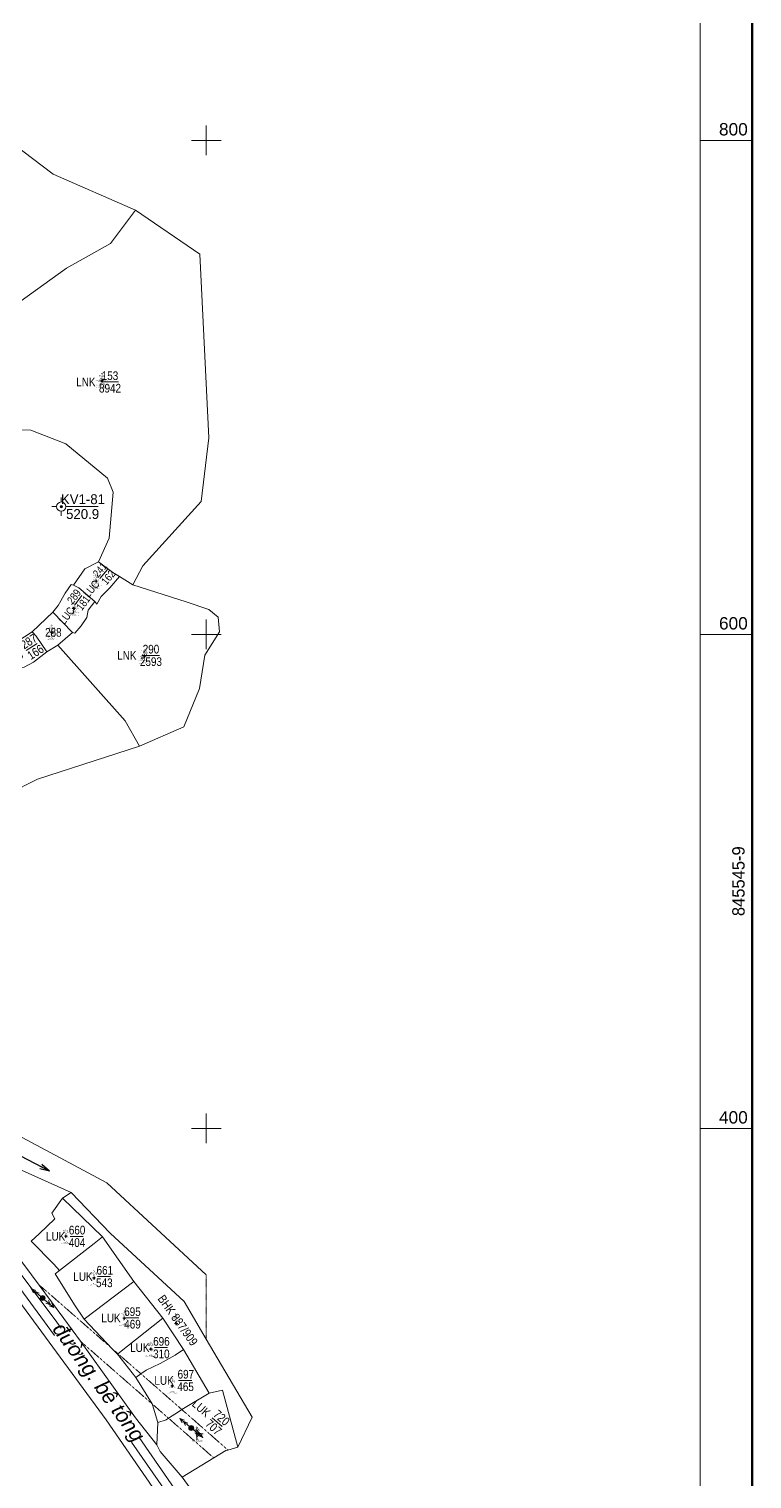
# Model space of a CAD drawing. Header units: metres. Extents: x 545779 to 547235, y 1841259 to 1843294.
# Drawn here: x 546928 to 547221, y 1842258 to 1842845 of the extents above; entities that cross this region are included whole.
import ezdxf
from ezdxf.enums import TextEntityAlignment as Align

# ---------------------------------------------------------------- set-up
doc = ezdxf.new("R2010")
doc.units = ezdxf.units.M
doc.header["$MEASUREMENT"] = 0
doc.linetypes.add('DGN Style 1', pattern=[0.09648, 0, -0.09648])
for name, color, linetype, lineweight in [('Level 10', 7, 'Continuous', 0), ('Level 11', 7, 'Continuous', 0), ('Level 13', 7, 'Continuous', 0), ('Level 15', 7, 'Continuous', 0), ('Level 22', 7, 'Continuous', 0), ('Level 23', 7, 'Continuous', 0), ('Level 24', 7, 'Continuous', 0), ('Level 28', 7, 'Continuous', 0), ('Level 31', 7, 'Continuous', 0), ('Level 35', 7, 'Continuous', 0), ('Level 48', 7, 'Continuous', 0), ('Level 50', 7, 'Continuous', 0), ('Level 56', 7, 'Continuous', 0), ('Level 59', 7, 'Continuous', 0), ('Level 60', 7, 'Continuous', 0), ('Level 61', 7, 'Continuous', 0), ('Level 8', 7, 'Continuous', 0)]:
    doc.layers.add(name, color=color, linetype=linetype, lineweight=lineweight)
doc.styles.add('Style-univcd', font='univcd.shx')
doc.styles.add('Style-VHarial', font='VHarial.shx')
doc.styles.add('Style-Vnariali', font='Vnariali.shx')
doc.styles.add('Style-vnarialNarrowI', font='vnarialNarrowI.shx')
doc.styles.add('Style-Vnavan', font='Vnavan.shx')
doc.styles.add('Style-Vntimei', font='Vntimei.shx')
doc.dimstyles.get("Standard").update_dxf_attribs({"dimtxt": 0.18, "dimasz": 0.18, "dimexe": 0.18, "dimexo": 0.0625, "dimgap": 0.09, "dimtad": 0, "dimtih": 1, "dimtoh": 1, "dimdec": 4, "dimzin": 0, "dimdsep": 46, "dimtxsty": 'Standard', "dimcen": 0.09, "dimadec": 0, "dimazin": 0, "dimtfac": 1, "dimtdec": 4, "dimtofl": 0, "dimtmove": 0, "dimatfit": 3, "dimfxl": 1, "dimtolj": 1, "dimtzin": 0, "dimarcsym": 0})

# ---------------------------------------------------------------- blocks, each defined once
blk = doc.blocks.new('DKCDV')
at = {"layer": 'Level 8', "linetype": 'Continuous', "lineweight": 0}
h = blk.add_hatch(color=7, dxfattribs=at)
edge = h.paths.add_edge_path()
edge.add_arc((-0.0025, 0), 1.500009, 0, 360)
at = {"layer": 'Level 8', "color": 1, "linetype": 'Continuous', "lineweight": 0}
for p, q in [((-6.233372, 0), (-12.500078, 0)), ((0, 12.500078), (0, 6.266706)), ((12.500078, 0), (6.266706, 0)), ((0, -6.266706), (0, -12.500078))]:
    blk.add_line(p, q, dxfattribs=at)
for radius in [6.250039, 1.500009]:
    blk.add_circle((-0.0025, 0), radius, dxfattribs=at)
blk = doc.blocks.new('CS1')
at = {"layer": 'Level 48', "linetype": 'Continuous', "lineweight": 0}
h = blk.add_hatch(color=7, dxfattribs=at)
edge = h.paths.add_edge_path()
edge.add_arc((0.004881, -0.002353), 1.000001, 0, 360)
at = {"layer": 'Level 48', "color": 230, "linetype": 'Continuous', "lineweight": 0}
for p, q in [((-5.999424, 0.142497), (-4.05754, 0.733087)), ((-5.999424, 0.142497), (-1.000937, 0.025058)), ((-5.999424, 0.142497), (-4.172595, -0.670219)), ((-4.247473, 0.086151), (-2.311786, 0.684588)), ((-4.247473, 0.086151), (-2.418994, -0.71252)), ((4.250369, -0.12209), (2.423541, 0.690627)), ((5.997773, -0.156543), (4.177143, 0.648325)), ((5.997773, -0.156543), (0.999286, -0.039103)), ((4.250369, -0.12209), (2.322531, -0.714329)), ((5.997773, -0.156543), (4.055889, -0.747132))]:
    blk.add_line(p, q, dxfattribs=at)
blk.add_circle((0.004881, -0.002353), 1.000001, dxfattribs=at)
blk = doc.blocks.new('CS1_1')
at = {"layer": 'Level 48', "linetype": 'Continuous', "lineweight": 0}
h = blk.add_hatch(color=7, dxfattribs=at)
edge = h.paths.add_edge_path()
edge.add_arc((0.004881, -0.002353), 1.000001, 0, 360)
at = {"layer": 'Level 48', "color": 230, "linetype": 'Continuous', "lineweight": 0}
for p, q in [((-6.002083, 0.14157), (-4.060547, 0.726757)), ((-6.002083, 0.14157), (-1.001113, 0.016565)), ((-6.002083, 0.14157), (-4.169958, -0.669678)), ((-4.251249, 0.086028), (-2.308182, 0.685274)), ((-4.251249, 0.086028), (-2.417593, -0.711161)), ((4.254451, -0.121941), (2.430121, 0.695571)), ((6.000552, -0.155629), (4.182486, 0.654088)), ((6.000552, -0.155629), (0.99805, -0.044684)), ((4.254451, -0.121941), (2.319179, -0.714924)), ((6.000552, -0.155629), (4.06528, -0.748611))]:
    blk.add_line(p, q, dxfattribs=at)
blk.add_circle((0.004881, -0.002353), 1.000001, dxfattribs=at)
blk = doc.blocks.new('TerminatorOpen_0.5')
at = {"color": 0, "linetype": 'ByBlock', "lineweight": -2}
for q in [(-1, 0.25), (-1, 0), (-1, -0.25)]:
    blk.add_line((0, 0), q, dxfattribs=at)
blk = doc.blocks.new('N_THUA_228')
at = {"layer": 'Level 13', "color": 230, "linetype": 'Continuous', "lineweight": 13, "flags": 128}
blk.add_lwpolyline([(-2.61, 0), (4.47, 0)], dxfattribs=at)
at = {"layer": 'Level 13', "color": 230, "linetype": 'Continuous', "lineweight": 0, "style": 'Style-vnarialNarrowI'}
blk.add_text('LNK ', height=3.49998, dxfattribs=at).set_placement((-3.719752, -0.00001), align=Align.MIDDLE_RIGHT)
blk.add_text('153', height=3.49998, dxfattribs=at).set_placement((1.039485, 0.78), align=Align.CENTER)
blk.add_text('8942', height=3.49998, dxfattribs=at).set_placement((1.052668, -0.78002), align=Align.TOP_CENTER)
blk = doc.blocks.new('N_THUA_346')
at = {"layer": 'Level 13', "color": 230, "linetype": 'Continuous', "lineweight": 13, "flags": 128}
blk.add_lwpolyline([(-2.846718, 0.003926), (2.4768, 0.004694)], dxfattribs=at)
at = {"layer": 'Level 13', "color": 230, "linetype": 'Continuous', "lineweight": 0, "style": 'Style-vnarialNarrowI'}
blk.add_text('LUC ', height=3.499931, rotation=0.000123, dxfattribs=at).set_placement((-3.771535, -0.00268), align=Align.MIDDLE_RIGHT)
blk.add_text('241', height=3.499931, rotation=0.000123, dxfattribs=at).set_placement((0.115729, 0.780337), align=Align.CENTER)
blk.add_text('162', height=3.499931, rotation=0.000123, dxfattribs=at).set_placement((-0.066378, -0.776394), align=Align.TOP_CENTER)
blk = doc.blocks.new('N_THUA_403')
at = {"layer": 'Level 13', "color": 230, "linetype": 'Continuous', "lineweight": 13, "flags": 128}
blk.add_lwpolyline([(-2.834778, -0.004937), (2.532546, -0.002503)], dxfattribs=at)
at = {"layer": 'Level 13', "color": 230, "linetype": 'Continuous', "lineweight": 0, "style": 'Style-vnarialNarrowI'}
blk.add_text('LUC ', height=3.499978, rotation=359.999888, dxfattribs=at).set_placement((-3.772028, 0.00023), align=Align.MIDDLE_RIGHT)
blk.add_text('287', height=3.499978, rotation=359.999888, dxfattribs=at).set_placement((0.093326, 0.778163), align=Align.CENTER)
blk.add_text('166', height=3.499978, rotation=359.999888, dxfattribs=at).set_placement((0.017831, -0.78695), align=Align.TOP_CENTER)
blk = doc.blocks.new('N_THUA_405')
at = {"layer": 'Level 13', "color": 230, "linetype": 'Continuous', "lineweight": 0, "style": 'Style-vnarialNarrowI'}
blk.add_text('288', height=3.49998, dxfattribs=at).set_placement((0.168231, -0.00001), align=Align.MIDDLE_CENTER)
blk = doc.blocks.new('N_THUA_406')
at = {"layer": 'Level 13', "color": 230, "linetype": 'Continuous', "lineweight": 13, "flags": 128}
blk.add_lwpolyline([(-2.873319, 0.001688), (2.437775, 0.005572)], dxfattribs=at)
at = {"layer": 'Level 13', "color": 230, "linetype": 'Continuous', "lineweight": 0, "style": 'Style-vnarialNarrowI'}
blk.add_text('LUC ', height=3.499916, rotation=0.000023, dxfattribs=at).set_placement((-3.78055, 0.015444), align=Align.MIDDLE_RIGHT)
blk.add_text('289', height=3.499916, rotation=0.000023, dxfattribs=at).set_placement((-0.075694, 0.782537), align=Align.CENTER)
blk.add_text('181', height=3.499916, rotation=0.000023, dxfattribs=at).set_placement((0.084388, -0.768813), align=Align.TOP_CENTER)
blk = doc.blocks.new('N_THUA_407')
at = {"layer": 'Level 13', "color": 230, "linetype": 'Continuous', "lineweight": 13, "flags": 128}
blk.add_lwpolyline([(-2.62, 0), (4.46, 0)], dxfattribs=at)
at = {"layer": 'Level 13', "color": 230, "linetype": 'Continuous', "lineweight": 0, "style": 'Style-vnarialNarrowI'}
blk.add_text('LNK ', height=3.49998, dxfattribs=at).set_placement((-3.719752, -0.00001), align=Align.MIDDLE_RIGHT)
blk.add_text('290', height=3.49998, dxfattribs=at).set_placement((1.054692, 0.78), align=Align.CENTER)
blk.add_text('2593', height=3.49998, dxfattribs=at).set_placement((1.034337, -0.78002), align=Align.TOP_CENTER)
blk = doc.blocks.new('N_THUA_902')
at = {"layer": 'Level 13', "color": 230, "linetype": 'Continuous', "lineweight": 13, "flags": 128}
blk.add_lwpolyline([(-2.84, 0), (2.48, 0)], dxfattribs=at)
at = {"layer": 'Level 13', "color": 230, "linetype": 'Continuous', "lineweight": 0, "style": 'Style-vnarialNarrowI'}
blk.add_text('LUK ', height=3.49998, dxfattribs=at).set_placement((-3.719752, -0.00001), align=Align.MIDDLE_RIGHT)
blk.add_text('660', height=3.49998, dxfattribs=at).set_placement((-0.045308, 0.78), align=Align.CENTER)
blk.add_text('404', height=3.49998, dxfattribs=at).set_placement((-0.072599, -0.78002), align=Align.TOP_CENTER)
blk = doc.blocks.new('N_THUA_903')
at = {"layer": 'Level 13', "color": 230, "linetype": 'Continuous', "lineweight": 13, "flags": 128}
blk.add_lwpolyline([(-2.84, 0), (2.48, 0)], dxfattribs=at)
at = {"layer": 'Level 13', "color": 230, "linetype": 'Continuous', "lineweight": 0, "style": 'Style-vnarialNarrowI'}
blk.add_text('LUK ', height=3.49998, dxfattribs=at).set_placement((-3.719752, -0.00001), align=Align.MIDDLE_RIGHT)
blk.add_text('661', height=3.49998, dxfattribs=at).set_placement((0.124692, 0.78), align=Align.CENTER)
blk.add_text('543', height=3.49998, dxfattribs=at).set_placement((-0.070515, -0.78002), align=Align.TOP_CENTER)
blk = doc.blocks.new('N_THUA_935')
at = {"layer": 'Level 13', "color": 230, "linetype": 'Continuous', "lineweight": 13, "flags": 128}
blk.add_lwpolyline([(-2.84, 0), (2.51, 0)], dxfattribs=at)
at = {"layer": 'Level 13', "color": 230, "linetype": 'Continuous', "lineweight": 0, "style": 'Style-vnarialNarrowI'}
blk.add_text('LUK ', height=3.49998, dxfattribs=at).set_placement((-3.719752, -0.00001), align=Align.MIDDLE_RIGHT)
blk.add_text('695', height=3.49998, dxfattribs=at).set_placement((-0.031169, 0.78), align=Align.CENTER)
blk.add_text('469', height=3.49998, dxfattribs=at).set_placement((-0.02671, -0.78002), align=Align.TOP_CENTER)
blk = doc.blocks.new('N_THUA_936')
at = {"layer": 'Level 13', "color": 230, "linetype": 'Continuous', "lineweight": 13, "flags": 128}
blk.add_lwpolyline([(-2.84, 0), (2.54, 0)], dxfattribs=at)
at = {"layer": 'Level 13', "color": 230, "linetype": 'Continuous', "lineweight": 0, "style": 'Style-vnarialNarrowI'}
blk.add_text('LUK ', height=3.49998, dxfattribs=at).set_placement((-3.719752, -0.00001), align=Align.MIDDLE_RIGHT)
blk.add_text('696', height=3.49998, dxfattribs=at).set_placement((0.018779, 0.78), align=Align.CENTER)
blk.add_text('310', height=3.49998, dxfattribs=at).set_placement((-0.015308, -0.78002), align=Align.TOP_CENTER)
blk = doc.blocks.new('N_THUA_937')
at = {"layer": 'Level 13', "color": 230, "linetype": 'Continuous', "lineweight": 13, "flags": 128}
blk.add_lwpolyline([(-2.83, 0), (2.53, 0)], dxfattribs=at)
at = {"layer": 'Level 13', "color": 230, "linetype": 'Continuous', "lineweight": 0, "style": 'Style-vnarialNarrowI'}
blk.add_text('LUK ', height=3.49998, dxfattribs=at).set_placement((-3.719752, -0.00001), align=Align.MIDDLE_RIGHT)
blk.add_text('697', height=3.49998, dxfattribs=at).set_placement((0.089274, 0.78), align=Align.CENTER)
blk.add_text('465', height=3.49998, dxfattribs=at).set_placement((-0.011169, -0.78002), align=Align.TOP_CENTER)
blk = doc.blocks.new('N_THUA_958')
at = {"layer": 'Level 13', "color": 230, "linetype": 'Continuous', "lineweight": 13, "flags": 128}
blk.add_lwpolyline([(-2.834394, -0.002309), (2.529604, 0.000614)], dxfattribs=at)
at = {"layer": 'Level 13', "color": 230, "linetype": 'Continuous', "lineweight": 0, "style": 'Style-vnarialNarrowI'}
blk.add_text('LUK ', height=3.499979, rotation=0.000014, dxfattribs=at).set_placement((-3.719534, -0.004886), align=Align.MIDDLE_RIGHT)
blk.add_text('720', height=3.499979, rotation=0.000014, dxfattribs=at).set_placement((-0.016633, 0.782561), align=Align.CENTER)
blk.add_text('707', height=3.499979, rotation=0.000014, dxfattribs=at).set_placement((0.083441, -0.78146), align=Align.TOP_CENTER)
blk = doc.blocks.new('N_THUA_1123')
at = {"layer": 'Level 13', "color": 230, "linetype": 'Continuous', "lineweight": 0, "style": 'Style-vnarialNarrowI'}
blk.add_text('BHK 887/909', height=3.499974, rotation=359.999948, dxfattribs=at).set_placement((0.12596, -0.005737), align=Align.MIDDLE_CENTER)
blk = doc.blocks.new('CENTRD')
at = {"layer": 'Level 11', "linetype": 'Continuous', "lineweight": 0}
h = blk.add_hatch(color=3, dxfattribs=at)
edge = h.paths.add_edge_path()
edge.add_arc((-0.0025, 0), 1.500056, 0, 360)
at = {"layer": 'Level 11', "color": 3, "linetype": 'Continuous', "lineweight": 0}
for p, q in [((-6.200231, 0), (-12.600469, 0)), ((0, 6.200231), (-6.200231, 0)), ((-6.200231, 0), (0, -6.200231)), ((0, 12.600469), (0, 6.200231)), ((6.200231, 0), (0, 6.200231)), ((0, -6.200231), (6.200231, 0)), ((12.400462, 0), (6.200231, 0)), ((0, -6.200231), (0, -12.600469))]:
    blk.add_line(p, q, dxfattribs=at)

msp = doc.modelspace()

# ---------------------------------------------------------------- linework, layer by layer
at = {"layer": 'Level 10', "color": 7, "linetype": 'Continuous', "lineweight": 0}
for p, q in [((546941.79, 1842371.81), (546945.27, 1842374.09)), ((546982.47, 1842323.15), (546970.67, 1842338.11))]:
    msp.add_line(p, q, dxfattribs=at)
at = {"layer": 'Level 10', "color": 7, "linetype": 'Continuous', "lineweight": 0, "flags": 128}
for points in [[(546971.33, 1842771.76), (546938.06, 1842786.29), (546921.88, 1842798.65), (546900.26, 1842783.27), (546874.06, 1842783.87)], [(546881.54, 1842703.78), (546943.4, 1842748.28), (546961.19, 1842758.23), (546971.33, 1842771.76)], [(546971.33, 1842771.76), (546997.48, 1842753.92)], [(547001.06, 1842679.57), (546997.48, 1842753.92)], [(546956.35, 1842629.44), (546960.68, 1842638.98), (546962.32, 1842657.63), (546959.98, 1842663.26), (546943.18, 1842677.21), (546928.99, 1842682.68), (546912.44, 1842683.05), (546900.79, 1842680.2), (546881.54, 1842703.78)], [(546970.32, 1842620.04), (546974.4, 1842627.83), (546997.97, 1842653.77), (547001.06, 1842679.57)], [(546946.21, 1842619.91), (546950.79, 1842626.49), (546956.35, 1842629.44)], [(546964.9, 1842623.49), (546962.23, 1842625.04), (546956.35, 1842629.44)], [(546954.89, 1842613.31), (546955.67, 1842612.24), (546957.4, 1842615.34), (546961.03, 1842618.88), (546964.9, 1842623.49)], [(546964.9, 1842623.49), (546970.32, 1842620.04)], [(546946.21, 1842619.91), (546945.29, 1842620.15), (546942.85, 1842616.75), (546940.09, 1842611.76), (546937.84, 1842608.95)], [(546954.89, 1842613.31), (546948.45, 1842618.82), (546946.21, 1842619.91)], [(546970.32, 1842620.04), (546991.85, 1842613.19)], [(546945.9, 1842600.73), (546946.75, 1842600.57), (546949.4, 1842603.44), (546951.61, 1842606.79), (546952.25, 1842609.78), (546954.89, 1842613.31)], [(547004.8, 1842606.92), (547001.1, 1842610.12), (546991.85, 1842613.19)], [(546937.84, 1842608.95), (546929.5, 1842601.04)], [(546937.84, 1842608.95), (546945.9, 1842600.73)], [(546991, 1842562.63), (546997.27, 1842578.04), (546999.47, 1842591.56), (547005.44, 1842601.1), (547004.8, 1842606.92)], [(546929.5, 1842601.04), (546923.31, 1842597.05), (546916.94, 1842593.83), (546915.48, 1842591.59)], [(546935.44, 1842592.94), (546931.17, 1842599.31), (546929.5, 1842601.04)], [(546939.88, 1842595.67), (546945.9, 1842600.73)], [(546935.44, 1842592.94), (546939.88, 1842595.67)], [(546973.04, 1842554.81), (546967.13, 1842564.99), (546939.88, 1842595.67)], [(546920.76, 1842585.71), (546923.48, 1842586.5), (546926.32, 1842586.74), (546930.1, 1842588.73), (546935.44, 1842592.94)], [(546991, 1842562.63), (546973.04, 1842554.81)], [(546874.35, 1842509.34), (546880.63, 1842515.42), (546907.48, 1842529.2), (546931.69, 1842541.41), (546973.04, 1842554.81)], [(546958, 1842356.19), (546941.79, 1842371.81), (546937.49, 1842365.77), (546938.71, 1842363.48), (546932.4, 1842357.39), (546929.17, 1842354.41), (546938.35, 1842345.05), (546940.64, 1842342.53)], [(546932.35, 1842336.61), (546922.65, 1842349.67), (546907.24, 1842360.66), (546899.97, 1842364.1)], [(546816.63, 1842343.86), (546868.66, 1842357.11), (546879.02, 1842357.45), (546896.87, 1842354.84), (546905.41, 1842351.4), (546914.74, 1842342.9), (546959.43, 1842281.98), (547000, 1842223.29)], [(546940.64, 1842342.53), (546954.66, 1842353.44), (546958, 1842356.19)], [(546958, 1842356.19), (546970.67, 1842338.11)], [(546940.64, 1842342.53), (546938.85, 1842341.16), (546946.68, 1842328.6), (546950.6, 1842322.8)], [(546949.03, 1842313.9), (546942.37, 1842323.11), (546932.35, 1842336.61)], [(546970.67, 1842338.11), (546950.6, 1842322.8)], [(546964.27, 1842308.8), (546982.47, 1842323.15)], [(546982.47, 1842323.15), (546990.8, 1842310.53)], [(546950.6, 1842322.8), (546961.95, 1842310.83)], [(546980.06, 1842271.91), (546971.43, 1842282.9), (546949.03, 1842313.9)], [(547018.59, 1842283.06), (547000, 1842314.68)], [(546961.95, 1842310.83), (546964.04, 1842308.62)], [(546964.04, 1842308.62), (546964.27, 1842308.8)], [(546964.04, 1842308.62), (546971.44, 1842299.25)], [(546990.8, 1842310.53), (546987.47, 1842308.25), (546981.3, 1842304.82), (546975.69, 1842302.09), (546973.57, 1842300.67)], [(547001.13, 1842292.85), (546990.8, 1842310.53)], [(546973.57, 1842300.67), (546971.44, 1842299.25)], [(546971.44, 1842299.25), (546978.06, 1842288.53)], [(547001.13, 1842292.85), (547006.63, 1842294.07), (547012.85, 1842270.94)], [(546978.06, 1842288.53), (546978.31, 1842288.12), (546980.38, 1842280.91)], [(547001.13, 1842292.85), (546990.13, 1842286.2)], [(546984.71, 1842282.72), (546983.73, 1842282.08), (546980.38, 1842280.91)], [(546990.13, 1842286.2), (546988.72, 1842285.34), (546984.71, 1842282.72)], [(547012.85, 1842270.94), (547018.59, 1842283.06)], [(546980.38, 1842280.91), (546980.06, 1842271.91)], [(546990.25, 1842258.78), (546981.36, 1842269.25), (546980.06, 1842271.91)], [(547012.85, 1842270.94), (547008.78, 1842269.83)], [(546990.25, 1842258.78), (547003.06, 1842266.62)], [(547003.06, 1842266.62), (547007.9, 1842269.59)], [(547008.78, 1842269.83), (547007.9, 1842269.59)], [(547000, 1842245.84), (546997.36, 1842248.92), (546990.25, 1842258.78)]]:
    msp.add_lwpolyline(points, dxfattribs=at)
at = {"layer": 'Level 11', "color": 3, "linetype": 'Continuous', "lineweight": 0}
for p, q in [((546996.25, 1842277.68), (546996.07, 1842277.5)), ((546996.25, 1842277.68), (546996.07, 1842277.5)), ((546996.25, 1842278.93), (546996.25, 1842277.68)), ((546996.25, 1842278.93), (546996.25, 1842277.68)), ((546997.5, 1842276.43), (546996.25, 1842277.68)), ((546997.5, 1842276.43), (546996.25, 1842277.68)), ((546996.25, 1842275.18), (546997.5, 1842276.43)), ((546996.25, 1842275.18), (546997.5, 1842276.43)), ((546998.75, 1842276.43), (546997.5, 1842276.43)), ((546998.75, 1842276.43), (546997.5, 1842276.43)), ((546996.05, 1842275.38), (546996.25, 1842275.18)), ((546996.05, 1842275.38), (546996.25, 1842275.18)), ((546996.25, 1842275.18), (546996.25, 1842273.93)), ((546996.25, 1842275.18), (546996.25, 1842273.93))]:
    msp.add_line(p, q, dxfattribs=at)
msp.add_arc((546996.25, 1842276.43), 0.3, 231.02223, 128.03868, dxfattribs=at)
msp.add_arc((546996.25, 1842276.43), 0.3, 231.02223, 128.03868, dxfattribs=at)
at = {"layer": 'Level 22', "color": 1, "linetype": 'Continuous', "lineweight": 0, "ltscale": 2, "flags": 128}
for points in [[(546773.18, 1842329.14), (546796.89, 1842342.62), (546814.57, 1842349.11), (546837.09, 1842354.39), (546848.9, 1842356.66), (546868.01, 1842360.14), (546877.78, 1842361.08), (546887.91, 1842360.07), (546897.93, 1842358.13), (546906.15, 1842354.99), (546914.29, 1842348.58), (546920.54, 1842340.88), (546938.59, 1842316.13)], [(546941.26, 1842319.11), (546938.45, 1842323.02), (546923.3, 1842343.19), (546920.19, 1842347.44)], [(547000, 1842229.56), (546969.73, 1842273.05)], [(546972.83, 1842274.83), (547000, 1842235.59)]]:
    msp.add_lwpolyline(points, dxfattribs=at)
at = {"layer": 'Level 23', "color": 12, "linetype": 'Continuous', "lineweight": 0, "flags": 128}
for points in [[(546932.35, 1842336.61), (546922.65, 1842349.67), (546907.24, 1842360.66), (546899.97, 1842364.1)], [(546816.63, 1842343.86), (546868.66, 1842357.11), (546879.02, 1842357.45), (546896.87, 1842354.84), (546905.41, 1842351.4), (546914.74, 1842342.9), (546959.43, 1842281.98), (547000, 1842223.29)], [(546949.03, 1842313.9), (546942.37, 1842323.11), (546932.35, 1842336.61)], [(546980.06, 1842271.91), (546971.43, 1842282.9), (546949.03, 1842313.9)], [(546990.25, 1842258.78), (546981.36, 1842269.25), (546980.06, 1842271.91)], [(547000, 1842245.84), (546997.36, 1842248.92), (546990.25, 1842258.78)]]:
    msp.add_lwpolyline(points, dxfattribs=at)
at = {"layer": 'Level 24', "color": 2, "linetype": 'DGN Style 1', "lineweight": 0, "flags": 128}
msp.add_lwpolyline([(547000, 1842340.79), (547000, 1842314.68)], dxfattribs=at)
at = {"layer": 'Level 31', "color": 4, "linetype": 'Continuous', "lineweight": 0, "flags": 128}
for points in [[(547000, 1842340.79), (546959.75, 1842378.02), (546883.17, 1842418.83)], [(547000, 1842314.68), (546991.05, 1842329.89), (546961.09, 1842357.67), (546945.27, 1842374.09), (546918.53, 1842386.15), (546885.12, 1842400.28), (546877.99, 1842397.21), (546866.7, 1842389.79), (546853.45, 1842380.13), (546840.54, 1842370.86), (546800.43, 1842356.82)]]:
    msp.add_lwpolyline(points, dxfattribs=at)
at = {"layer": 'Level 50', "color": 230, "linetype": 'DGN Style 1', "lineweight": 0, "flags": 128}
msp.add_lwpolyline([(546961.95, 1842310.83), (546964.27, 1842308.8)], dxfattribs=at)
at = {"layer": 'Level 59', "color": 6, "linetype": 'DGN Style 1', "lineweight": 0, "flags": 128}
for points in [[(546932.35, 1842336.61), (546935.74, 1842333.73), (546961.95, 1842310.83)], [(546978.06, 1842288.53), (546949.03, 1842313.9)], [(546964.27, 1842308.8), (546973.57, 1842300.67)], [(546973.57, 1842300.67), (546990.13, 1842286.2)], [(546984.71, 1842282.72), (546978.06, 1842288.53)], [(547003.06, 1842266.62), (546991.97, 1842276.37), (546984.71, 1842282.72)], [(546990.13, 1842286.2), (546995.93, 1842281.13), (547008.78, 1842269.83)]]:
    msp.add_lwpolyline(points, dxfattribs=at)
at = {"layer": 'Level 60', "color": 7, "linetype": 'Continuous', "lineweight": 0, "flags": 128}
msp.add_lwpolyline([(545800, 1843200), (547200, 1843200), (547200, 1841800), (545800, 1841800), (545800, 1843200)], close=True, dxfattribs=at)
for points in [[(547000, 1842794), (547000, 1842806)], [(546994, 1842800), (547006, 1842800)], [(547200, 1842800), (547221, 1842800)], [(547000, 1842594), (547000, 1842606)], [(546994, 1842600), (547006, 1842600)], [(547200, 1842600), (547221, 1842600)], [(547000, 1842394), (547000, 1842406)], [(546994, 1842400), (547006, 1842400)], [(547200, 1842400), (547221, 1842400)]]:
    msp.add_lwpolyline(points, dxfattribs=at)
at = {"layer": 'Level 61', "color": 7, "linetype": 'Continuous', "lineweight": 140, "flags": 128}
msp.add_lwpolyline([(545779, 1843221), (547221, 1843221), (547221, 1841779), (545779, 1841779), (545779, 1843221)], close=True, dxfattribs=at)
at = {"layer": 'Level 8', "color": 5, "linetype": 'Continuous', "lineweight": 13}
msp.add_line((546943.3, 1842651.74), (546956.27, 1842651.74), dxfattribs=at)

# ---------------------------------------------------------------- block references
at = {"layer": 'Level 11', "color": 3, "linetype": 'Continuous', "lineweight": 0, "xscale": 0.049998, "yscale": 0.049998, "zscale": 0.049998}
for p in [(546957.81, 1842702.75), (546955.41, 1842621.58), (546946.4, 1842610.56), (546937.48, 1842600.85), (546974.97, 1842591.26), (546943.19, 1842356.39), (546954.57, 1842339.47), (546966.83, 1842323.23), (546987.85, 1842321.04), (546977.59, 1842310.7), (546986.25, 1842295.78), (546996.25, 1842276.43)]:
    msp.add_blockref('CENTRD', p, dxfattribs=at)
at = {"layer": 'Level 13', "color": 230, "linetype": 'Continuous', "lineweight": 0}
for name, p in [('N_THUA_228', (546959.99, 1842702.21)), ('N_THUA_405', (546937.92, 1842600.84)), ('N_THUA_407', (546976.58, 1842591.51)), ('N_THUA_902', (546947.76, 1842356.33)), ('N_THUA_903', (546958.82, 1842340.06)), ('N_THUA_935', (546970.17, 1842323.3)), ('N_THUA_936', (546981.84, 1842311.28)), ('N_THUA_937', (546991.66, 1842297.98))]:
    msp.add_blockref(name, p, dxfattribs=at)
for name, p, xscale, yscale, zscale, rotation in [('N_THUA_346', (546958.64, 1842624.58), 0.900001, 0.900001, 0.900001, 49.98711), ('N_THUA_406', (546948.32, 1842614.03), 0.900005, 0.900005, 0.900005, 53.208068), ('N_THUA_1123', (546988.44, 1842322.46), 1.000002, 1.000002, 1.000002, 305.552782)]:
    msp.add_blockref(name, p, dxfattribs=dict(at, xscale=xscale, yscale=yscale, zscale=zscale, rotation=rotation))
for name, p, rotation in [('N_THUA_403', (546929.47, 1842594.97), 32.805457), ('N_THUA_958', (547004.57, 1842280.98), 318.672316)]:
    msp.add_blockref(name, p, dxfattribs=dict(at, rotation=rotation))
at = {"layer": 'Level 48', "color": 230, "linetype": 'Continuous', "lineweight": 0, "xscale": 0.999999, "yscale": 0.999999, "zscale": 0.999999}
for name, p, rotation in [('CS1_1', (546933.76, 1842331.35), 321.215688), ('CS1', (546993.95, 1842278.75), 141.701747)]:
    msp.add_blockref(name, p, dxfattribs=dict(at, rotation=rotation))
at = {"layer": 'Level 8', "color": 1, "linetype": 'Continuous', "lineweight": 0, "xscale": 0.299998, "yscale": 0.299998, "zscale": 0.299998}
msp.add_blockref('DKCDV', (546941.3, 1842651.74), dxfattribs=at)

# ---------------------------------------------------------------- texts
at = {"layer": 'Level 15', "color": 3, "linetype": 'Continuous', "lineweight": 0, "char_height": 0.3, "attachment_point": 5, "line_spacing_factor": 0.72, "style": 'Style-Vntimei'}
for s, insert in [('153\\PLNK\\PHå V¨n Chª\\PTh«n Ruéng\\P \\P1963\\P197121862\\P21/09/1999\\PC«ng an t∅nh Qu¶ng TrÞ\\PHå ThÞ Ta Cít\\P1968\\P197121863\\P21/09/1999\\PC«ng an t∅nh Qu¶ng TrÞ\\P81/6\\P12/01/1998\\PC«ng an x· H\xadíng T©n\\P', (546957.81, 1842702.7)), ('241\\PLUC\\PHå V¨n TuÊn\\PTh«n Ruéng\\P§ång Ruéng\\P1978\\P197121866\\P21/09/1999\\PC«ng an t∅nh Qu¶ng TrÞ\\PHå ThÞ Kun\\P1982\\P197121848\\P20/09/1999\\PC«ng an t∅nh Qu¶ng TrÞ\\P66/6\\P19/09/2005\\PC«ng an x· H\xadíng T©n\\P', (546955.41, 1842621.53)), ('289\\PLUC\\PHå V¨n TuÊn\\PTh«n Ruéng\\P§ång Ruéng\\P1978\\P197121866\\P21/09/1999\\PC«ng an t∅nh Qu¶ng TrÞ\\PHå ThÞ Kun\\P1982\\P197121848\\P20/09/1999\\PC«ng an t∅nh Qu¶ng TrÞ\\P66/6\\P19/09/2005\\PC«ng an x· H\xadíng T©n\\P', (546946.4, 1842610.51)), ('288\\PLUC\\PHå V¨n TuÊn\\PTh«n Ruéng\\P§ång Ruéng\\P1978\\P197121866\\P21/09/1999\\PC«ng an t∅nh Qu¶ng TrÞ\\PHå ThÞ Kun\\P1982\\P197121848\\P20/09/1999\\PC«ng an t∅nh Qu¶ng TrÞ\\P66/6\\P19/09/2005\\PC«ng an x· H\xadíng T©n\\P', (546937.48, 1842600.8)), ('290\\PLNK\\PHå V¨n TuÊn\\PTh«n Ruéng\\P \\P1978\\P197121866\\P21/09/1999\\PC«ng an t∅nh Qu¶ng TrÞ\\PHå ThÞ Kun\\P1982\\P197121848\\P20/09/1999\\PC«ng an t∅nh Qu¶ng TrÞ\\P66/6\\P19/09/2005\\PC«ng an x· H\xadíng T©n\\P', (546974.97, 1842591.21)), ('660\\PLUK\\PHå V¨n S©m\\PTh«n Ruéng\\P§ång Ruéng\\P1945\\P \\P \\P \\PHå ThÞ Phong\\P1950\\P \\P \\P \\P41/6\\P31/08/2005\\PC«ng an x· H\xadíng T©n\\P', (546943.19, 1842356.34)), ('661\\PLUK\\PHå V¨n S©m\\PTh«n Ruéng\\P§ång Ruéng\\P1945\\P \\P \\P \\PHå ThÞ Phong\\P1950\\P \\P \\P \\P41/6\\P31/08/2005\\PC«ng an x· H\xadíng T©n\\P', (546954.57, 1842339.42)), ('695\\PLUK\\PHå V¨n S©m\\PTh«n Ruéng\\P§ång Ruéng\\P1945\\P \\P \\P \\PHå ThÞ Phong\\P1950\\P \\P \\P \\P41/6\\P31/08/2005\\PC«ng an x· H\xadíng T©n\\P', (546966.83, 1842323.18)), ('696\\PLUK\\PHå V¨n S©m\\PTh«n Ruéng\\P§ång Ruéng\\P1945\\P \\P \\P \\PHå ThÞ Phong\\P1950\\P \\P \\P \\P41/6\\P31/08/2005\\PC«ng an x· H\xadíng T©n\\P', (546977.59, 1842310.65)), ('697\\PLUK\\PHå V¨n S©m\\PTh«n Ruéng\\P§ång Ruéng\\P1945\\P \\P \\P \\PHå ThÞ Phong\\P1950\\P \\P \\P \\P41/6\\P31/08/2005\\PC«ng an x· H\xadíng T©n\\P', (546986.25, 1842295.73)), ('720\\PLUK\\PHå V¨n S©m\\PTh«n Ruéng\\P§ång Ruéng\\P1945\\P \\P \\P \\PHå ThÞ Phong\\P1950\\P \\P \\P \\P41/6\\P31/08/2005\\PC«ng an x· H\xadíng T©n\\P', (546996.25, 1842276.38))]:
    msp.add_mtext(s, dxfattribs=dict(at, insert=insert))
at = {"layer": 'Level 15', "color": 3, "linetype": 'Continuous', "lineweight": 0, "insert": (546987.85, 1842320.99), "char_height": 0.3, "attachment_point": 5, "style": 'Style-Vntimei'}
msp.add_mtext('887\\PBHK\\PUBND x·\\PTh«n Ruéng\\P§ång Ruéng\\P \\P \\P \\P \\P \\P \\P \\P \\P \\P \\P \\P \\P', dxfattribs=at)
at = {"layer": 'Level 28', "color": 230, "linetype": 'Continuous', "lineweight": 0, "style": 'Style-Vnariali'}
msp.add_text('®\xadêng. bª t«ng', height=6, rotation=305.81082, dxfattribs=at).set_placement((546956.56, 1842297.36), align=Align.MIDDLE_CENTER)
at = {"layer": 'Level 56', "color": 7, "linetype": 'Continuous', "lineweight": 0, "style": 'Style-VHarial'}
for s, p in [('800', (547219.28, 1842802)), ('600', (547219.28, 1842602)), ('400', (547219.28, 1842402))]:
    msp.add_text(s, height=5, dxfattribs=at).set_placement(p, align=Align.RIGHT)
at = {"layer": 'Level 56', "color": 7, "linetype": 'Continuous', "lineweight": 0, "style": 'Style-Vnavan'}
msp.add_text('845545-9', height=5, rotation=90, dxfattribs=at).set_placement((547218, 1842500.1), align=Align.CENTER)
at = {"layer": 'Level 8', "color": 230, "linetype": 'Continuous', "lineweight": 0, "style": 'Style-univcd'}
msp.add_text('KV1-81', height=4, dxfattribs=at).set_placement((546950.09, 1842652.74), align=Align.CENTER)
at = {"layer": 'Level 8', "color": 5, "linetype": 'Continuous', "lineweight": 0, "style": 'Style-univcd'}
msp.add_text('520.9', height=4, dxfattribs=at).set_placement((546949.95, 1842650.74), align=Align.TOP_CENTER)

# ---------------------------------------------------------------- leaders
at = {"layer": 'Level 35', "color": 4, "linetype": 'Continuous', "lineweight": 0}
msp.add_leader([(546936.58, 1842382.72), (546924.88, 1842388.74)], dimstyle='Standard', override={"dimtxt": 4, "dimasz": 4, "dimgap": 0, "dimtxsty": 'Style-Vntimei', "dimldrblk": 'TerminatorOpen_0.5'}, dxfattribs=at)

doc.saveas('drawing.dxf')
